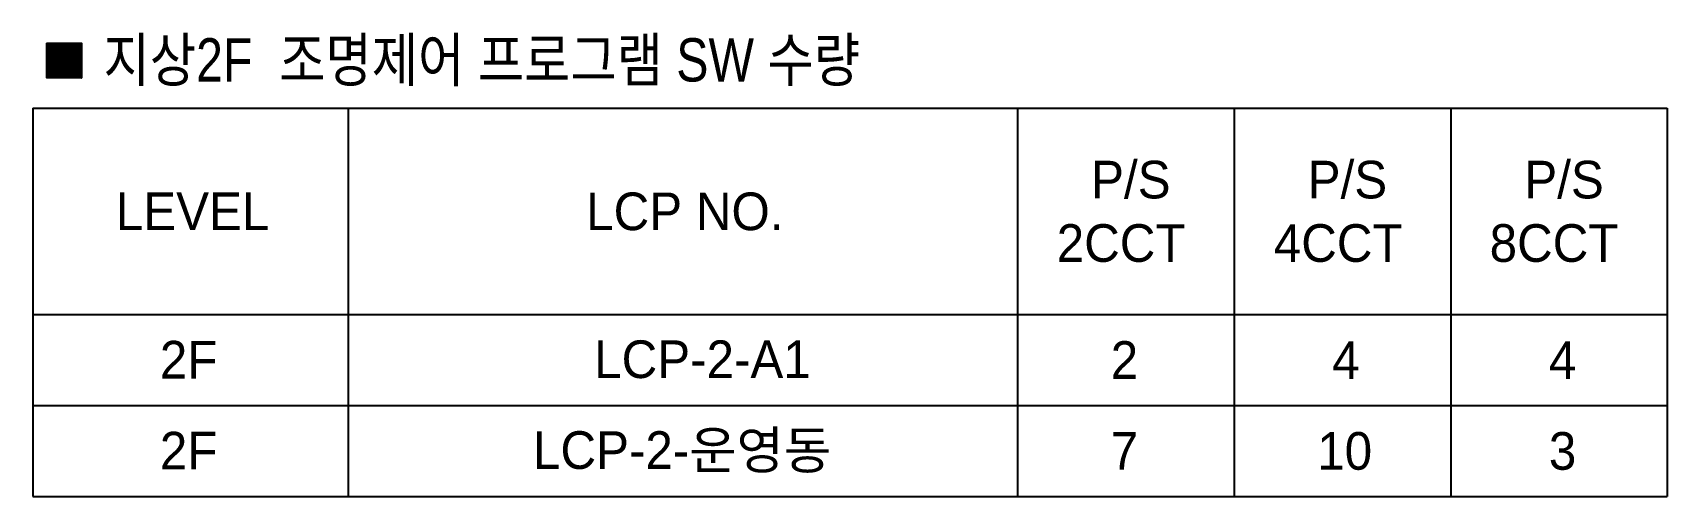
# Model space of a CAD drawing. Header units: millimetres. Extents: x 39625 to 501091, y -351975 to 833216.
# Drawn here: x 44695 to 79629, y -97706 to -87785 of the extents above; entities that cross this region are included whole.
import ezdxf

# ---------------------------------------------------------------- set-up
doc = ezdxf.new("R2010")
doc.units = ezdxf.units.MM
doc.header["$LTSCALE"] = 150
doc.layers.add('-----30 Text', color=2, linetype='Continuous')
doc.styles.add('ELEC', font='')
doc.styles.get('ELEC').set_extended_font_data('Dotum')

msp = doc.modelspace()

# ---------------------------------------------------------------- hatches: boundary and pattern name
at = {"layer": '-----30 Text'}
h = msp.add_hatch(dxfattribs=at)
h.set_pattern_fill('ANSI31', color=256, scale=2.180662, style=0)
h.set_pattern_definition([(45, (1581907.7512, -482537.69768), (-0.19274513219, 0.19274513219), [])])
h.paths.add_polyline_path([(44995, -88010), (45740, -88010), (45740, -88754), (44995, -88754)])

# ---------------------------------------------------------------- linework, layer by layer
msp.add_lwpolyline([(44995, -88010), (45740, -88010), (45740, -88754), (44995, -88754)], close=True, dxfattribs=at)
at = {"color": 3}
for p, q in [((44695, -89398), (44695, -97706)), ((44695, -89398), (65740, -89398)), ((51440, -89398), (51440, -97706)), ((65740, -89398), (65740, -97706)), ((65740, -89398), (65740, -97706)), ((65740, -89398), (79629, -89398)), ((70370, -89398), (70370, -97706)), ((74999, -89398), (74999, -97706)), ((79629, -89398), (79629, -97706)), ((44695, -93816), (65740, -93816)), ((65740, -93816), (79629, -93816)), ((44695, -95761), (70370, -95761)), ((65740, -95761), (79629, -95761)), ((65740, -95761), (79629, -95761)), ((44695, -97706), (65740, -97706)), ((65740, -97706), (79629, -97706))]:
    msp.add_line(p, q, dxfattribs=at)

# ---------------------------------------------------------------- texts
at = {"layer": '-----30 Text', "style": 'ELEC', "width": 0.85}
msp.add_text('지상2F  조명제어 프로그램 SW 수량', height=927.35, dxfattribs=at).set_placement((46209, -88831))
at = {"layer": '-----30 Text', "style": 'ELEC'}
for s, height, p in [(' P/S', 805.8, (67021, -91332)), (' P/S', 805.8, (71650, -91332)), (' P/S', 805.8, (76280, -91332)), (' LEVEL', 805.8, (46179, -92010)), (' LCP NO.', 805.8, (56231, -92011)), ('2CCT', 805.8, (66580, -92689)), ('4CCT', 805.8, (71219, -92689)), ('8CCT', 805.8, (75832, -92689)), ('2F', 805.8, (47413, -95186)), ('LCP-2-A1', 805.8, (56695, -95175)), ('2', 806, (67734, -95192)), ('4', 806, (72467, -95192)), ('4', 806, (77097, -95192)), ('2F', 805.8, (47413, -97131)), ('LCP-2-운영동', 805.8, (55388, -97119)), ('7', 806, (67734, -97137)), ('10', 805.8, (72148, -97137)), ('3', 806, (77097, -97137))]:
    msp.add_text(s, height=height, dxfattribs=at).set_placement(p)

doc.saveas('drawing.dxf')
